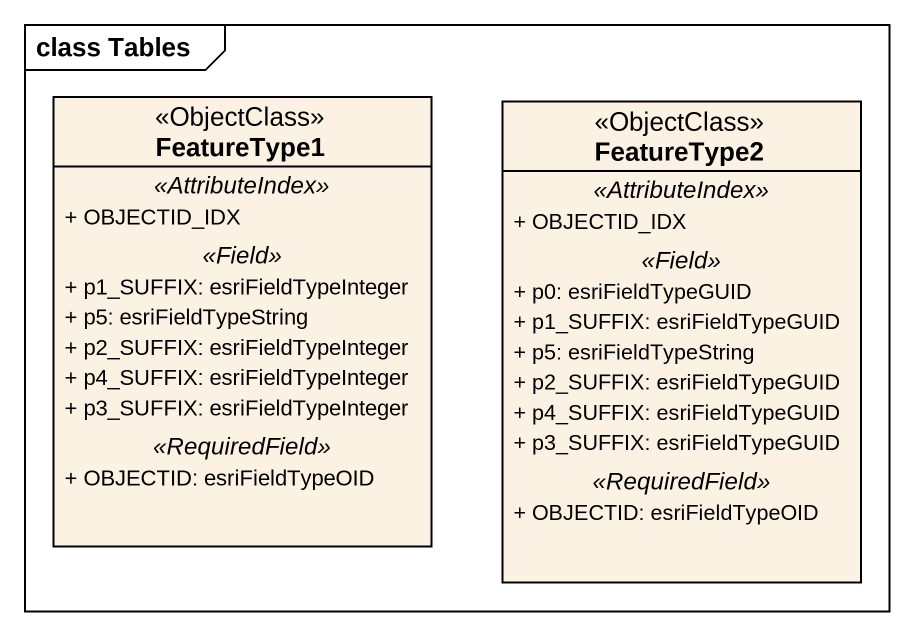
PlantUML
@startuml
mainframe class Tables
hide circle
hide empty members
skinparam classAttributeIconSize 0
class FeatureType1 <<ObjectClass>> {
  .. <<AttributeIndex>> ..
  + OBJECTID_IDX
  .. <<Field>> ..
  + p1_SUFFIX: esriFieldTypeInteger
  + p5: esriFieldTypeString
  + p2_SUFFIX: esriFieldTypeInteger
  + p4_SUFFIX: esriFieldTypeInteger
  + p3_SUFFIX: esriFieldTypeInteger
  .. <<RequiredField>> ..
  + OBJECTID: esriFieldTypeOID
}
class FeatureType2 <<ObjectClass>> {
  .. <<AttributeIndex>> ..
  + OBJECTID_IDX
  .. <<Field>> ..
  + p0: esriFieldTypeGUID
  + p1_SUFFIX: esriFieldTypeGUID
  + p5: esriFieldTypeString
  + p2_SUFFIX: esriFieldTypeGUID
  + p4_SUFFIX: esriFieldTypeGUID
  + p3_SUFFIX: esriFieldTypeGUID
  .. <<RequiredField>> ..
  + OBJECTID: esriFieldTypeOID
}
@enduml
